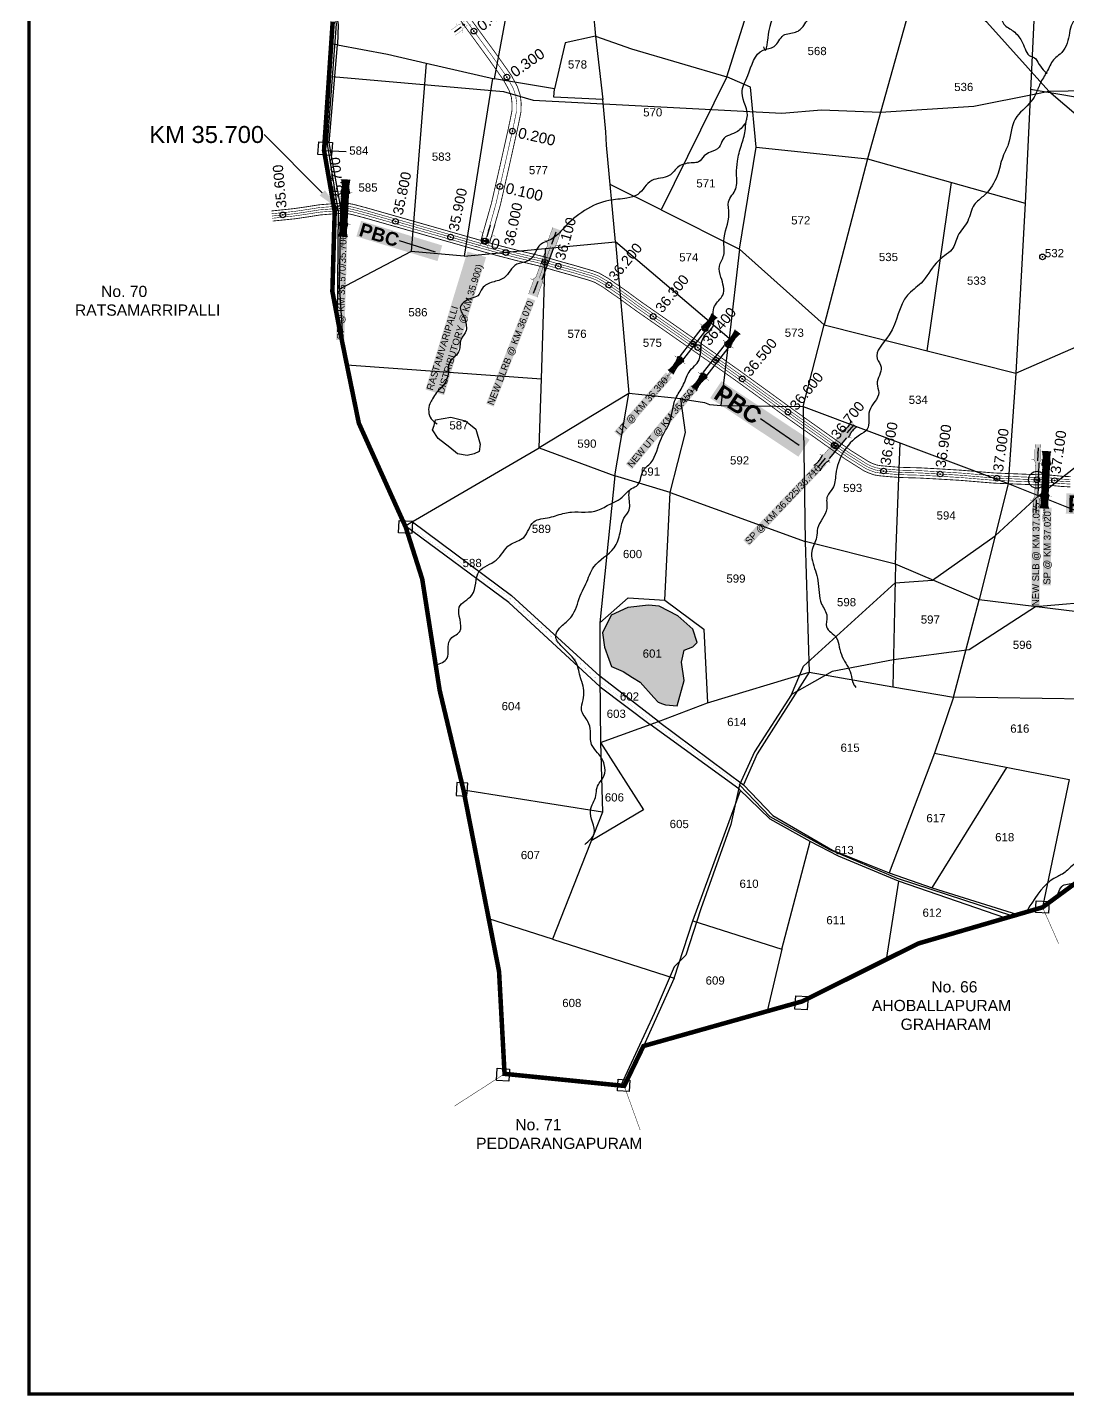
# Model space of a CAD drawing. Header units: millimetres. Extents: x 201998 to 206429, y 1598826 to 1606077.
# Drawn here: x 201998 to 203835, y 1598827 to 1601243 of the extents above; entities that cross this region are included whole.
import ezdxf
from ezdxf import colors
from ezdxf.entities.mleader import LeaderData, LeaderLine
from ezdxf.enums import TextEntityAlignment as Align
from ezdxf.math import Vec2, Vec3

# ---------------------------------------------------------------- set-up
doc = ezdxf.new("R2010")
doc.units = ezdxf.units.MM
doc.header["$PDMODE"] = 32
doc.header["$PDSIZE"] = 10
doc.linetypes.add('ACAD_ISO02W100', pattern=[15, 12, -3])
doc.linetypes.add('HIDDEN2', pattern=[0.1875, 0.125, -0.0625])
for name, color, linetype in [('CANAL1', 7, 'Continuous'), ('CSMark', 72, 'Continuous'), ('PAPER SIZE', 5, 'Continuous'), ('PLOTS', 7, 'Continuous'), ('PLOTS NO', 7, 'Continuous'), ('ROADS', 1, 'Continuous'), ('STREAMS', 4, 'Continuous'), ('STRUCTURE', 5, 'Continuous'), ('TANKS', 4, 'Continuous'), ('TEXT', 1, 'Continuous'), ('text2', 7, 'Continuous'), ('VILLAGE BOUNDARY STONES', 1, 'Continuous'), ('VILLAGE BOUNDRY', 5, 'Continuous'), ('VILLAGE STONES', 240, 'Continuous')]:
    doc.layers.add(name, color=color, linetype=linetype)
doc.styles.get("Standard").update_dxf_attribs({"font": 'arial.ttf'})
doc.dimstyles.get("Standard").update_dxf_attribs({"dimtxt": 0.18, "dimasz": 0.18, "dimexe": 0.18, "dimexo": 0.0625, "dimgap": 0.09, "dimtad": 0, "dimtih": 1, "dimtoh": 1, "dimdec": 4, "dimzin": 0, "dimdsep": 46, "dimtxsty": 'Standard', "dimcen": 0.09, "dimadec": 0, "dimazin": 0, "dimtfac": 1, "dimtdec": 4, "dimtofl": 0, "dimtmove": 0, "dimatfit": 3, "dimfxl": 1, "dimtolj": 1, "dimtzin": 0, "dimarcsym": 0})

# ---------------------------------------------------------------- blocks, each defined once
blk = doc.blocks.new('SP')
at = {"layer": 'STRUCTURE'}
h = blk.add_hatch(dxfattribs=at)
h.set_pattern_fill('DASH', color=256, scale=8, style=0)
h.set_pattern_definition([(0, (0, 0), (1, 1), [1, -1])])
edge = h.paths.add_edge_path()
edge.add_spline(control_points=[(769825.7, 1706742.1), (769825.3, 1706741.8), (769823.8, 1706740.8), (769820.9, 1706740.3), (769817, 1706739.7), (769811.4, 1706738.9), (769804, 1706739.7), (769798.4, 1706741), (769795.6, 1706741.6)], knot_values=[0, 0, 0, 0, 1.613557, 5.24513, 8.624976, 13.470124, 22.190216, 30.746377, 30.746377, 30.746377, 30.746377], degree=3, periodic=0)
edge.add_line((769795.6, 1706741.6), (769792.6, 1706739.6))
edge.add_line((769792.6, 1706739.6), (769732.6, 1706739.6))
edge.add_line((769732.6, 1706739.6), (769729.6, 1706741.6))
edge.add_spline(control_points=[(769729.6, 1706741.6), (769726.9, 1706740.9), (769721.3, 1706739.5), (769713.9, 1706738.5), (769708.3, 1706739.1), (769704.4, 1706739.6), (769701.5, 1706740), (769700, 1706741), (769699.5, 1706741.3)], knot_values=[0, 0, 0, 0, 8.556161, 17.276253, 22.121402, 25.501247, 29.13282, 30.746377, 30.746377, 30.746377, 30.746377], degree=3, periodic=0)
edge.add_line((769699.5, 1706741.3), (769699.5, 1706722.1))
edge.add_spline(control_points=[(769699.5, 1706722.1), (769700, 1706722.4), (769701.4, 1706723.4), (769704.3, 1706724), (769708.2, 1706724.5), (769713.8, 1706725.3), (769721.2, 1706724.5), (769726.8, 1706723.3), (769729.6, 1706722.6)], knot_values=[0, 0, 0, 0, 1.613557, 5.24513, 8.624976, 13.470124, 22.190216, 30.746377, 30.746377, 30.746377, 30.746377], degree=3, periodic=0)
edge.add_line((769729.6, 1706722.6), (769732.6, 1706724.6))
edge.add_line((769732.6, 1706724.6), (769792.6, 1706724.6))
edge.add_line((769792.6, 1706724.6), (769795.6, 1706722.6))
edge.add_spline(control_points=[(769795.6, 1706722.6), (769798.4, 1706723.3), (769803.9, 1706724.8), (769811.3, 1706725.8), (769817, 1706725.1), (769820.9, 1706724.7), (769823.8, 1706724.2), (769825.2, 1706723.3), (769825.7, 1706723)], knot_values=[0, 0, 0, 0, 8.556161, 17.276253, 22.121402, 25.501247, 29.13282, 30.746377, 30.746377, 30.746377, 30.746377], degree=3, periodic=0)
edge.add_line((769825.7, 1706723), (769825.7, 1706742.1))
h.paths.add_polyline_path([(769764.2, 1706732.1, -1), (769761.1, 1706732.1, -1)], flags=0)
h.paths.add_polyline_path([(769761.1, 1706732.1, 1), (769764.2, 1706732.1, 1)], flags=16)
at = {"layer": 'STRUCTURE', "const_width": 0.628}
for points in [[(769726.6, 1706747.6), (769726.6, 1706743.6), (769732.6, 1706739.6), (769792.6, 1706739.6), (769798.6, 1706743.6), (769798.6, 1706747.6)], [(769726.6, 1706716.6), (769726.6, 1706720.6), (769732.6, 1706724.6), (769792.6, 1706724.6), (769798.6, 1706720.6), (769798.6, 1706716.6)]]:
    blk.add_lwpolyline(points, dxfattribs=at)
at = {"layer": 'STRUCTURE', "color": 3}
blk.add_lwpolyline([(769732.6, 1706724.6), (769792.6, 1706724.6)], dxfattribs=at)
blk.add_lwpolyline([(769732.6, 1706724.6), (769792.6, 1706724.6)], dxfattribs=at)
at = {"layer": 'STRUCTURE', "color": 0}
blk.add_circle((769762.6, 1706732.1), 1.55, dxfattribs=at)
at = {"layer": 'STRUCTURE'}
for points in [[(769699.5, 1706741.3), (769700.9, 1706740.5), (769704.4, 1706739.6), (769707.8, 1706739.2), (769712.6, 1706738.8), (769721.3, 1706739.7), (769729.6, 1706741.6)], [(769825.7, 1706742.1), (769824.3, 1706741.3), (769820.8, 1706740.3), (769817.5, 1706739.8), (769812.7, 1706739.2), (769804, 1706739.9), (769795.6, 1706741.6)], [(769699.5, 1706722.1), (769700.9, 1706723), (769704.4, 1706724), (769707.7, 1706724.5), (769712.5, 1706725), (769721.2, 1706724.4), (769729.6, 1706722.6)], [(769825.7, 1706723), (769824.3, 1706723.8), (769820.8, 1706724.7), (769817.4, 1706725.1), (769812.6, 1706725.5), (769803.9, 1706724.6), (769795.6, 1706722.6)]]:
    blk.add_spline(points, degree=3, dxfattribs=at)
at = {"layer": 'STRUCTURE', "color": 0}
blk.add_text('STREAM', height=5, dxfattribs=at).set_placement((769684.3, 1706732.1), align=Align.MIDDLE_CENTER)
for points in [[(769727.4, 1706732.1), (769700.8, 1706732.1)], [(769824.4, 1706732.1), (769800.5, 1706732.1)]]:
    blk.add_leader(points, dimstyle='Standard', override={"dimasz": 10, "dimgap": 0.09, "dimtad": 0}, dxfattribs=at)
blk = doc.blocks.new('UT')
at = {"layer": 'STRUCTURE'}
h = blk.add_hatch(dxfattribs=at)
h.set_pattern_fill('DASH', color=150, scale=8, angle=-39.6278, style=0)
h.set_pattern_definition([(320.372247933, (-4370.464, -6260.8811), (1.40800153113, 0.132407282), [1, -1])])
h.paths.add_polyline_path([(765163, 1700681.9), (765165.6, 1700680.6), (765167.2, 1700680.3), (765169.1, 1700680), (765172.4, 1700679.6), (765176.4, 1700679.3), (765179.5, 1700679.5), (765183.1, 1700679.9), (765187.7, 1700680.9), (765188.9, 1700681.2), (765193.1, 1700682.2), (765196.1, 1700680.2), (765196.1, 1700672.2), (765193.1, 1700670.2), (765190.5, 1700670.8), (765188.1, 1700671.3), (765185.5, 1700671.8), (765183.6, 1700672.1), (765181, 1700672.5), (765180.3, 1700672.5), (765178.5, 1700672.6), (765176.7, 1700672.6), (765174.6, 1700672.5), (765172.5, 1700672.3), (765170.4, 1700672), (765168.5, 1700671.7), (765166.1, 1700671.2), (765165, 1700670.8), (765163, 1700669.7)])
h.paths.add_polyline_path([(765259.1, 1700682.2), (765256.1, 1700680.2), (765256.1, 1700672.2), (765259.1, 1700670.2), (765261.9, 1700671), (765264.4, 1700671.6), (765266.4, 1700672), (765269.1, 1700672.5), (765272.7, 1700673), (765276.1, 1700673.1), (765278.6, 1700672.9), (765281.2, 1700672.7), (765283.9, 1700672.3), (765286.4, 1700671.9), (765288, 1700671.3), (765289.2, 1700670.6), (765289.1, 1700682.7), (765287.6, 1700681.8), (765285.7, 1700681.2), (765283, 1700680.7), (765281.2, 1700680.4), (765276.7, 1700679.9), (765272.7, 1700679.9), (765268.7, 1700680.3), (765264.8, 1700681), (765261.2, 1700681.7)])
at = {"layer": 'STRUCTURE', "color": 150, "const_width": 0.628}
for points in [[(765190.1, 1700688.2), (765190.1, 1700684.2), (765196.1, 1700680.2), (765256.1, 1700680.2), (765262.1, 1700684.2), (765262.1, 1700688.2)], [(765190.1, 1700664.2), (765190.1, 1700668.2), (765196.1, 1700672.2), (765256.1, 1700672.2), (765262.1, 1700668.2), (765262.1, 1700664.2)]]:
    blk.add_lwpolyline(points, dxfattribs=at)
at = {"layer": 'STRUCTURE', "color": 150}
for points in [[(765196.1, 1700680.2), (765256.1, 1700680.2)], [(765196.1, 1700672.2), (765256.1, 1700672.2)], [(765196.1, 1700672.2), (765256.1, 1700672.2)]]:
    blk.add_lwpolyline(points, dxfattribs=at)
at = {"layer": 'STRUCTURE', "color": 0}
blk.add_circle((765226.1, 1700676.2), 1.89, dxfattribs=at)
at = {"layer": 'STRUCTURE', "color": 150}
for points in [[(765163, 1700681.9), (765164.4, 1700681.1), (765167.9, 1700680.2), (765171.2, 1700679.8), (765176.1, 1700679.4), (765184.7, 1700680.3), (765193.1, 1700682.2)], [(765289.1, 1700682.7), (765287.8, 1700681.9), (765284.3, 1700680.9), (765280.9, 1700680.4), (765276.1, 1700679.8), (765267.4, 1700680.5), (765259.1, 1700682.2)], [(765163, 1700669.7), (765164.3, 1700670.6), (765167.8, 1700671.6), (765171.2, 1700672.1), (765176, 1700672.6), (765184.7, 1700672), (765193.1, 1700670.2)], [(765289.2, 1700670.6), (765287.8, 1700671.4), (765284.2, 1700672.3), (765280.9, 1700672.7), (765276.1, 1700673.1), (765267.4, 1700672.2), (765259.1, 1700670.2)]]:
    blk.add_spline(points, degree=3, dxfattribs=at)
at = {"layer": 'STRUCTURE', "color": 0}
blk.add_text('STREAM', height=5, dxfattribs=at).set_placement((765148.2, 1700675.8), align=Align.MIDDLE_CENTER)
for points in [[(765190.9, 1700676), (765164.2, 1700675.8)], [(765289.3, 1700676.7), (765265.4, 1700676.4)]]:
    blk.add_leader(points, dimstyle='Standard', override={"dimasz": 10, "dimgap": 0.09, "dimtad": 0}, dxfattribs=at)
blk = doc.blocks.new('SLB')
at = {"layer": 'STRUCTURE'}
h = blk.add_hatch(dxfattribs=at)
h.set_pattern_fill('DOTS', color=6, scale=20, angle=320.3722, style=0)
h.set_pattern_definition([(320.372247934, (-159.4327, -72.9564), (1.2786241598, 0.5641323054), [0, -1.25])])
h.paths.add_polyline_path([(769699.5, 1706871.1), (769699.5, 1706861.1), (769729.1, 1706861.1), (769732.1, 1706863.1), (769792.1, 1706863.1), (769795.1, 1706861.1), (769824.7, 1706861.1), (769824.7, 1706871.1), (769795.1, 1706871.1), (769792.1, 1706869.1), (769732.1, 1706869.1), (769729.1, 1706871.1)])
at = {"layer": 'STRUCTURE', "color": 6, "linetype": 'ACAD_ISO02W100', "ltscale": 0.5, "const_width": 0.5}
for points in [[(769699.5, 1706871.1), (769729.1, 1706871.1)], [(769795.1, 1706871.1), (769824.7, 1706871.1)], [(769699.5, 1706861.1), (769729.1, 1706861.1)], [(769795.1, 1706861.1), (769824.7, 1706861.1)]]:
    blk.add_lwpolyline(points, dxfattribs=at)
at = {"layer": 'STRUCTURE', "color": 6, "const_width": 0.628}
for points in [[(769726.1, 1706877.1), (769726.1, 1706873.1), (769732.1, 1706869.1), (769792.1, 1706869.1), (769798.1, 1706873.1), (769798.1, 1706877.1)], [(769726.1, 1706855.1), (769726.1, 1706859.1), (769732.1, 1706863.1), (769792.1, 1706863.1), (769798.1, 1706859.1), (769798.1, 1706855.1)]]:
    blk.add_lwpolyline(points, dxfattribs=at)
at = {"layer": 'STRUCTURE', "color": 6}
blk.add_lwpolyline([(769732.1, 1706863.1), (769792.1, 1706863.1)], dxfattribs=at)
blk.add_lwpolyline([(769732.1, 1706863.1), (769792.1, 1706863.1)], dxfattribs=at)
at = {"layer": 'STRUCTURE', "color": 0}
blk.add_circle((769762.1, 1706866.1), 1.24, dxfattribs=at)
for points in [[(769703.8, 1706866), (769726.7, 1706866)], [(769818.6, 1706865.8), (769795.7, 1706865.8)]]:
    blk.add_leader(points, dimstyle='Standard', override={"dimasz": 10, "dimgap": 0.09, "dimtad": 0}, dxfattribs=at)
blk = doc.blocks.new('DLB')
at = {"layer": 'STRUCTURE'}
h = blk.add_hatch(dxfattribs=at)
h.set_pattern_fill('DOTS', color=6, scale=20, angle=320.3722, style=0)
h.set_pattern_definition([(320.372247934, (0, 0), (1.2786241598, 0.5641323054), [0, -1.25])])
h.paths.add_polyline_path([(769699.5, 1706950), (769699.5, 1706934), (769729.1, 1706934), (769732.1, 1706936), (769792.1, 1706936), (769795.1, 1706934), (769824.7, 1706934), (769824.7, 1706950), (769795.1, 1706950), (769792.1, 1706948), (769732.1, 1706948), (769729.1, 1706950)])
at = {"layer": 'STRUCTURE', "color": 6, "linetype": 'ACAD_ISO02W100', "ltscale": 0.5, "const_width": 0.5}
for points in [[(769699.5, 1706950), (769729.1, 1706950)], [(769795.1, 1706950), (769824.7, 1706950)], [(769699.5, 1706934), (769729.1, 1706934)], [(769795.1, 1706934), (769824.7, 1706934)]]:
    blk.add_lwpolyline(points, dxfattribs=at)
at = {"layer": 'STRUCTURE', "color": 6, "const_width": 0.628}
for points in [[(769726.1, 1706956), (769726.1, 1706952), (769732.1, 1706948), (769792.1, 1706948), (769798.1, 1706952), (769798.1, 1706956)], [(769726.1, 1706928), (769726.1, 1706932), (769732.1, 1706936), (769792.1, 1706936), (769798.1, 1706932), (769798.1, 1706928)], [(769732.1, 1706942), (769792.1, 1706942)]]:
    blk.add_lwpolyline(points, dxfattribs=at)
at = {"layer": 'STRUCTURE', "color": 6}
blk.add_lwpolyline([(769732.1, 1706936), (769792.1, 1706936)], dxfattribs=at)
blk.add_lwpolyline([(769732.1, 1706936), (769792.1, 1706936)], dxfattribs=at)
at = {"layer": 'STRUCTURE', "color": 0}
blk.add_circle((769762.1, 1706942), 1.8, dxfattribs=at)
for points in [[(769703.8, 1706942), (769726.7, 1706942)], [(769818.6, 1706942), (769795.7, 1706942)]]:
    blk.add_leader(points, dimstyle='Standard', override={"dimasz": 10, "dimgap": 0.09, "dimtad": 0}, dxfattribs=at)
blk = doc.blocks.new('OT')
at = {"layer": 'STRUCTURE', "color": 190}
for points, const_width in [([(769775.2, 1706601.8), (769775.2, 1706597.8), (769769.2, 1706593.8), (769761.8, 1706593.8), (769754.4, 1706593.8), (769748.4, 1706597.8), (769748.4, 1706601.8)], 0.5), ([(769751.4, 1706595.8), (769729.4, 1706595.8)], 0.5), ([(769751.4, 1706579), (769729.4, 1706579)], 0.5), ([(769748.4, 1706573), (769748.4, 1706577), (769754.4, 1706581), (769761.8, 1706581), (769761.8, 1706581), (769761.8, 1706581), (769769.2, 1706581), (769775.2, 1706577), (769775.2, 1706573)], 0.5), ([(769761.8, 1706593.8), (769761.8, 1706581)], 2.5)]:
    blk.add_lwpolyline(points, dxfattribs=dict(at, const_width=const_width))
at = {"layer": 'STRUCTURE', "color": 0}
blk.add_circle((769761.8, 1706587.4), 1.87, dxfattribs=at)
blk.add_leader([(769732.6, 1706587.4), (769753.8, 1706587.4)], dimstyle='Standard', override={"dimasz": 10, "dimgap": 0.09, "dimtad": 0}, dxfattribs=at)
blk = doc.blocks.new('PBC')
at = {"layer": 'STRUCTURE', "color": 5, "insert": (13.6, 8.7), "char_height": 30, "width": 181.057, "attachment_point": 1, "rotation": 325.6347, "bg_fill": 1, "box_fill_scale": 1.1, "bg_fill_color": 7, "bg_fill_true_color": 16777215, "bg_fill_transparency": 0}
blk.add_mtext('{\\fArial|b1|i0|c0|p34;\\C256;PBC}', dxfattribs=at)
at = {"layer": 'PAPER SIZE'}
blk.add_leader([(148.6, -102.5), (80.6, -54.7)], dimstyle='Standard', override={"dimasz": 40, "dimgap": 0.09, "dimtad": 0, "dimtfill": 2, "dimtfillclr": 5}, dxfattribs=at)

msp = doc.modelspace()

# ---------------------------------------------------------------- hatches: boundary and pattern name
at = {"layer": 'TANKS'}
h = msp.add_hatch(dxfattribs=at)
h.set_pattern_fill('DASH', color=256, scale=1.9816, angle=-3.6104)
h.set_pattern_definition([(356.38964, (193844.571, 1595630.348), (6.67528, 5.8829062), [6.2915795, -6.2915795])])
h.paths.add_polyline_path([(203145.9, 1600044.9), (203158.2, 1600089.9), (203153.6, 1600122.3), (203158.3, 1600143.1), (203173.5, 1600149.1), (203181, 1600156.9), (203173.6, 1600180.6), (203146.9, 1600203.7), (203114, 1600220.8), (203095.4, 1600222.8), (203058.9, 1600218.6), (203029.4, 1600204.9), (203013.9, 1600173.8), (203017.7, 1600148.8), (203025.3, 1600127.6), (203029.9, 1600114.8), (203050.2, 1600105.5), (203067.1, 1600095.2), (203080.3, 1600087.1), (203104.5, 1600060), (203112, 1600051.6), (203119.9, 1600048.8), (203125.2, 1600046.7)])
h.paths.add_polyline_path([(203999.5, 1600204.3), (204018.2, 1600197.3), (204032.1, 1600195.4), (204039.2, 1600196.8), (204061.2, 1600203.1), (204066, 1600224.7), (204062.2, 1600234.9), (204046.2, 1600248.3), (204009.5, 1600255.9), (203992, 1600254.4), (203972.2, 1600236.9), (203970.5, 1600226.2), (203979.5, 1600214.4)])

# ---------------------------------------------------------------- linework, layer by layer
at = {"color": 5, "const_width": 5.6}
msp.add_lwpolyline([(202000.9, 1605698.7), (206425.5, 1605698.7), (206425.5, 1598829.6), (202000.9, 1598829.6)], close=True, dxfattribs=at)
at = {"color": 3}
for p in [(202558, 1600924, 33), (202807.1, 1600865.8), (202843.3, 1600845.6), (202912.1, 1600828.4), (203791, 1600838, 23), (203173.1, 1600684.2), (203213.9, 1600655.4, 28), (203260.7, 1600622.4), (203425.6, 1600503.9), (203710.4, 1600447.1), (203781.3, 1600444.2), (203796.3, 1600444.2)]:
    msp.add_point(p, dxfattribs=at)
at = {"layer": 'CANAL1', "color": 200, "const_width": 1.5}
for points in [[(202799.4, 1600868), (202817.8, 1600932.9), (202834.1, 1601004.3), (202848.2, 1601067.4), (202853.9, 1601095.4), (202854.1, 1601109.2), (202852.9, 1601120.2), (202848.7, 1601132.6), (202838.9, 1601150.4), (202811.3, 1601189.5), (202752.3, 1601270.3)], [(202814.8, 1600863.6), (202833.3, 1600928.9), (202849.7, 1601000.8), (202863.8, 1601064.1), (202869.8, 1601093.6), (202870.2, 1601109.9), (202868.6, 1601123.7), (202863.4, 1601139), (202852.5, 1601158.9), (202824.3, 1601198.8), (202765.4, 1601279.5)], [(202429, 1600919), (202458.7, 1600922.1), (202469, 1600923.2), (202491.8, 1600926.5), (202513.2, 1600929.9), (202540.9, 1600932.1), (202561.1, 1600933.1), (202574.4, 1600930.6), (202599.2, 1600924), (202810, 1600863.9), (202834.2, 1600857.2), (202845.6, 1600854.3), (202865.6, 1600849.1), (202908.5, 1600838.8), (202939.6, 1600829.7), (202963.6, 1600823.1), (202997, 1600813.3), (203008.3, 1600809.1), (203023.9, 1600800.1), (203037.4, 1600790.6), (203053.8, 1600779.3), (203082.9, 1600758), (203128.7, 1600726.2), (203218.3, 1600663.6), (203257.5, 1600635.9), (203266, 1600629.7), (203315.6, 1600593.8), (203355.7, 1600564.6), (203434.3, 1600508.7), (203453.2, 1600495.5), (203484.7, 1600475.8), (203490.7, 1600473.1), (203498.2, 1600470.3), (203505.5, 1600469.1), (203510.5, 1600468.7), (203527.3, 1600467.2), (203539.8, 1600466.3), (203549.4, 1600466), (203574.2, 1600465.4), (203605.3, 1600463.7), (203646.9, 1600461.2), (203706.9, 1600456.2), (203710.8, 1600456.1), (203780.4, 1600453.3), (203796, 1600453.4), (203825.8, 1600450.5), (203840.9, 1600449.7)], [(202431.3, 1600901.2), (202460.6, 1600904.2), (202471.3, 1600905.3), (202494.5, 1600908.7), (202515.3, 1600912), (202542.1, 1600914.2), (202559.8, 1600915), (202570.5, 1600913), (202594.4, 1600906.7), (202805.1, 1600846.6), (202829.6, 1600839.8), (202841, 1600836.9), (202861.2, 1600831.6), (202903.9, 1600821.4), (202934.7, 1600812.4), (202958.7, 1600805.8), (202991.3, 1600796.3), (203000.5, 1600792.8), (203014.2, 1600784.9), (203027.1, 1600775.8), (203043.4, 1600764.6), (203072.4, 1600743.4), (203118.4, 1600711.4), (203208, 1600648.8), (203247, 1600621.2), (203255.4, 1600615.2), (203305, 1600579.3), (203345.2, 1600549.9), (203423.9, 1600494), (203443.3, 1600480.5), (203476.2, 1600459.8), (203483.9, 1600456.4), (203493.6, 1600452.9), (203503.3, 1600451.3), (203508.9, 1600450.8), (203525.8, 1600449.3), (203538.9, 1600448.4), (203548.9, 1600448), (203573.4, 1600447.4), (203604.3, 1600445.7), (203645.6, 1600443.3), (203705.8, 1600438.3), (203710, 1600438.1), (203780.2, 1600435.3), (203795.2, 1600435.4), (203824.5, 1600432.5), (203839.9, 1600431.7)]]:
    msp.add_lwpolyline(points, dxfattribs=at)
at = {"layer": 'CANAL1', "color": 1, "linetype": 'HIDDEN2', "ltscale": 4, "const_width": 1}
for points in [[(202807.1, 1600865.8), (202825.5, 1600930.9), (202841.9, 1601002.6), (202856, 1601065.8), (202861.9, 1601094.5), (202862.1, 1601109.5), (202860.8, 1601121.9), (202856.1, 1601135.8), (202845.7, 1601154.7), (202817.8, 1601194.2), (202758.9, 1601274.9)], [(202430.2, 1600910.1), (202459.6, 1600913.1), (202470.1, 1600914.2), (202493.1, 1600917.6), (202514.3, 1600921), (202541.5, 1600923.1), (202560.4, 1600924.1), (202572.5, 1600921.8), (202596.8, 1600915.4), (202807.5, 1600855.3), (202831.9, 1600848.5), (202843.3, 1600845.6), (202863.4, 1600840.4), (202906.2, 1600830.1), (202937.1, 1600821.1), (202961.2, 1600814.5), (202994.1, 1600804.8), (203004.4, 1600800.9), (203019, 1600792.5), (203032.2, 1600783.2), (203048.6, 1600772), (203077.7, 1600750.7), (203123.5, 1600718.8), (203213.2, 1600656.2), (203252.3, 1600628.6), (203260.7, 1600622.4), (203310.3, 1600586.5), (203350.5, 1600557.3), (203429.1, 1600501.4), (203448.3, 1600488), (203480.4, 1600467.8), (203487.3, 1600464.7), (203495.9, 1600461.6), (203504.4, 1600460.2), (203509.7, 1600459.8), (203526.5, 1600458.2), (203539.3, 1600457.4), (203549.2, 1600457), (203573.8, 1600456.4), (203604.8, 1600454.7), (203646.2, 1600452.3), (203706.3, 1600447.3), (203710.4, 1600447.1), (203780.3, 1600444.3), (203795.6, 1600444.4), (203825.1, 1600441.5), (203840.4, 1600440.7)]]:
    msp.add_lwpolyline(points, dxfattribs=at)
at = {"layer": 'CANAL1', "color": 5, "const_width": 1}
for points in [[(202429.7, 1600914.1), (202459.2, 1600917.1), (202469.6, 1600918.2), (202492.5, 1600921.6), (202513.8, 1600925), (202541.3, 1600927.1), (202560.7, 1600928.1), (202573.3, 1600925.7), (202597.9, 1600919.2), (202808.6, 1600859.1), (202832.9, 1600852.4), (202844.3, 1600849.4), (202864.4, 1600844.2), (202907.2, 1600834), (202938.2, 1600824.9), (202962.3, 1600818.3), (202995.4, 1600808.6), (203006.1, 1600804.6), (203021.2, 1600795.9), (203034.5, 1600786.5), (203050.9, 1600775.3), (203080, 1600754), (203125.8, 1600722.1), (203215.5, 1600659.5), (203254.6, 1600631.8), (203263, 1600625.7), (203312.6, 1600589.8), (203352.8, 1600560.5), (203431.4, 1600504.6), (203450.5, 1600491.3), (203482.3, 1600471.3), (203488.8, 1600468.4), (203496.9, 1600465.5), (203504.9, 1600464.2), (203510.1, 1600463.7), (203526.9, 1600462.2), (203539.5, 1600461.3), (203549.3, 1600461), (203574, 1600460.4), (203605.1, 1600458.7), (203646.5, 1600456.2), (203706.6, 1600451.2), (203710.6, 1600451.1), (203780.4, 1600448.3), (203795.8, 1600448.4), (203825.4, 1600445.5), (203840.6, 1600444.7)], [(202430.7, 1600906.1), (202460.1, 1600909.2), (202470.6, 1600910.3), (202493.7, 1600913.7), (202514.7, 1600917), (202541.8, 1600919.1), (202560.2, 1600920.1), (202571.6, 1600917.9), (202595.7, 1600911.5), (202806.5, 1600851.4), (202830.9, 1600844.7), (202842.3, 1600841.7), (202862.4, 1600836.5), (202905.2, 1600826.3), (202936, 1600817.2), (202960.1, 1600810.6), (202992.9, 1600801), (203002.7, 1600797.3), (203016.9, 1600789.1), (203030, 1600779.9), (203046.3, 1600768.7), (203075.3, 1600747.4), (203121.2, 1600715.5), (203210.9, 1600652.9), (203249.9, 1600625.3), (203258.4, 1600619.2), (203307.9, 1600583.3), (203348.1, 1600554), (203426.8, 1600498.1), (203446.1, 1600484.6), (203478.5, 1600464.2), (203485.8, 1600461), (203494.9, 1600457.7), (203503.9, 1600456.2), (203509.4, 1600455.8), (203526.2, 1600454.3), (203539.1, 1600453.4), (203549, 1600453), (203573.6, 1600452.4), (203604.6, 1600450.7), (203646, 1600448.3), (203706.1, 1600443.3), (203710.2, 1600443.1), (203780.2, 1600440.3), (203795.4, 1600440.4), (203824.8, 1600437.5), (203840.1, 1600436.7)]]:
    msp.add_lwpolyline(points, dxfattribs=at)
at = {"layer": 'PLOTS'}
for points in [[(202550.2, 1601570.6), (202535.1, 1601435.4), (202528.3, 1601355.6), (202547, 1601248.4), (202545.7, 1601212.2), (202534.7, 1601213.5)], [(202545.7, 1601212.2), (202633.9, 1601195.9), (202702.2, 1601180.3), (202823.1, 1601152.2), (202850.2, 1601298.2), (202665.4, 1601339.1), (202716.3, 1601533.8)], [(202972.7, 1601531.7), (202988.9, 1601362.6), (203001.6, 1601227.5), (202948, 1601216.1), (202928.9, 1601134.5), (202823.1, 1601152.2)], [(203233.4, 1601156.1), (203274.6, 1601286.4), (202988.9, 1601362.6)], [(203778.9, 1601318.3), (203760.1, 1600932.8)], [(203562.1, 1601298.1), (203482.1, 1601011.1)], [(203001.6, 1601227.5), (203014.4, 1601115.8)], [(203001.6, 1601227.5), (203065, 1601205.4), (203233.4, 1601156.1), (203117.2, 1600921.1), (203027.4, 1600965.5)], [(202549.5, 1600780.8), (202551.9, 1600924.6), (202531.4, 1601039.3), (202533, 1601060), (202545.7, 1601212.2)], [(202702.2, 1601180.3), (202675.7, 1600847.4)], [(202819.8, 1601153), (202769.3, 1600839.3), (202675.7, 1600847.4), (202549.5, 1600780.8), (202556, 1600678.5)], [(203117.2, 1600921.1), (203256.1, 1600851.8), (203285.5, 1601031.7), (203275, 1601137.4), (203233.4, 1601156.1)], [(202769.3, 1600839.3), (203036.7, 1600864.3), (203021.1, 1601035.1), (203020, 1601058.9), (203014.4, 1601115.8), (202927.9, 1601119.9), (202928.9, 1601134.5)], [(203769.9, 1601134), (204121.8, 1601074.1)], [(203285.5, 1601031.7), (203482.1, 1601011.1), (203405.5, 1600717.8), (203256.1, 1600851.8)], [(203482.1, 1601011.1), (203760.1, 1600932.8), (203744, 1600632.8)], [(203587.3, 1600672.2), (203630, 1600969.4)], [(203036.7, 1600864.3), (203060.2, 1600596.6), (202902.3, 1600500.9), (202906.1, 1600622.8), (202913.1, 1600852.7)], [(203256.1, 1600851.8), (203237.7, 1600693.6), (203036.7, 1600864.3)], [(203223.3, 1600575.5), (203368.3, 1600573.7), (203405.5, 1600717.8)], [(203405.5, 1600717.8), (203744, 1600632.8), (203730.1, 1600437.6)], [(203744, 1600632.8), (203883, 1600693.4), (204028.6, 1600713.6), (204346.3, 1600681.2), (204566.7, 1600659.7), (204299.9, 1600462.3), (204287.6, 1600409.3)], [(203152.4, 1600587.1), (203194.2, 1600580.5), (203202.8, 1600577), (203223.3, 1600575.5), (203237.7, 1600693.6)], [(202562.4, 1600647.1), (202906.1, 1600622.8)], [(202902.3, 1600500.9), (203035.9, 1600451.5), (203060.2, 1600596.6)], [(203133.2, 1600421.6), (203160.5, 1600527.9), (203152.4, 1600587.1), (203060.2, 1600596.6)], [(203368.3, 1600573.7), (203730.1, 1600437.6), (203679.4, 1600232.1)], [(203368.3, 1600573.7), (203371.6, 1600335.4)], [(202665.3, 1600362.7), (202902.3, 1600500.9)], [(203531.5, 1600295), (203539.8, 1600509.2)], [(203035.9, 1600451.5), (203009.1, 1600191.5), (203009.3, 1600097.2), (203010.6, 1599980.2), (203112.9, 1600017.5), (203009.3, 1600097.2)], [(203123.9, 1600231.7), (203133.2, 1600421.6), (203035.9, 1600451.5)], [(203133.2, 1600421.6), (203371.6, 1600335.4), (203378.8, 1600104.4)], [(203730.1, 1600437.6), (203930.8, 1600357.5), (203901, 1600205.2), (203679.4, 1600232.1)], [(202678.1, 1600370.2), (202853.4, 1600240.1), (203009.3, 1600097.2)], [(203009.5, 1600078.6), (202848.7, 1600227.8), (202665.3, 1600362.7)], [(203378.8, 1600104.4), (203526.8, 1600078.8), (203633.6, 1600060.4), (203679.4, 1600232.1), (203531.5, 1600295), (203371.6, 1600335.4)], [(203531.5, 1600295), (203526.8, 1600078.8)], [(203009.1, 1600191.5), (203059.1, 1600235.8), (203123.9, 1600231.7), (203192.7, 1600180.4), (203199.2, 1600050.3)], [(203901, 1600205.2), (203868.5, 1600056.7), (203633.6, 1600060.4)], [(203112.9, 1600017.5), (203199.2, 1600050.3), (203378.8, 1600104.4), (203287, 1599960.3), (203262.7, 1599905.4)], [(203009.5, 1600078.6), (203098.2, 1600012.1)], [(203633.6, 1600060.4), (203600.5, 1599961.2), (203520, 1599749.9)], [(203536.4, 1599735.4), (203430.5, 1599779.5), (203380.5, 1599805.4), (203310.2, 1599845.1), (203254.9, 1599898.3), (203098.2, 1600012.1)], [(203112.9, 1600017.5), (203262.7, 1599905.4), (203314.8, 1599851.4), (203420.2, 1599789.9), (203520, 1599749.9), (203596.3, 1599723.9), (203746.9, 1599676.4)], [(203010.6, 1599980.2), (203013.8, 1599857.3), (202768.4, 1599896)], [(203010.6, 1599980.2), (203086.1, 1599861.1), (202994, 1599806.9)], [(203600.5, 1599961.2), (203837.8, 1599915.1), (203791.1, 1599689.2)], [(203596.3, 1599723.9), (203728, 1599936.4)], [(203140.6, 1599563.9), (203173.2, 1599665.4), (203257.7, 1599895.6)], [(203013.8, 1599857.3), (202925.8, 1599632.8), (202813, 1599668.7)], [(203173.2, 1599665.4), (203330.5, 1599615), (203380.5, 1599805.4)], [(203726.1, 1599670.3), (203536.4, 1599735.4), (203514.8, 1599596.9)], [(202925.8, 1599632.8), (203140.6, 1599563.9), (203086.2, 1599444.2)], [(203330.5, 1599615), (203304.5, 1599505.6)]]:
    msp.add_lwpolyline(points, dxfattribs=at)
at = {"layer": 'ROADS'}
for points in [[(202690.3, 1602352.8), (202631.4, 1602113.3), (202614.4, 1601857.8), (202569.6, 1601659.2), (202546.1, 1601571.1), (202524, 1601363), (202543.5, 1601249.3), (202527.5, 1601036.9), (202547.3, 1600917.7), (202545.2, 1600732.2)], [(203802.1, 1601130.7), (203692.5, 1601252.7), (203638.4, 1601295.5), (203571.8, 1601336), (203530.8, 1601363.5), (203504.3, 1601379.2), (203387.3, 1601483.8), (203327.7, 1601542.7), (203222.2, 1601665.7), (203076.3, 1601822.3), (203023.7, 1601889.3), (202977.2, 1601920), (202908.7, 1601958), (202879.7, 1601987.6), (202853.6, 1602017.8), (202797.2, 1602071.7), (202756.8, 1602098.6), (202748.8, 1602111.2), (202685.3, 1602332.5)], [(202536.5, 1601156.6), (202838.9, 1601129.9), (202891.2, 1601115), (203330.5, 1601091.6), (203400.5, 1601097.6), (203505, 1601093.4), (203669.9, 1601104.2), (203779.4, 1601126.1), (203802.1, 1601130.7), (203904.9, 1601132.5), (204132.2, 1601122.4), (204453.1, 1601113), (204643.6, 1601146.1), (204788.1, 1601231.1), (205021.4, 1601322.3)], [(203802.1, 1601130.7), (203915.4, 1601033.8), (204007.1, 1600909.9), (204061.8, 1600852.7), (204091, 1600725.6), (204163.5, 1600300.4), (204212.6, 1600196.1), (204256.1, 1600089.4)], [(203347.9, 1600065.1), (203369.1, 1600115.2), (203530.8, 1600262.3), (203596.8, 1600267.2), (203707.3, 1600345.5), (203784.1, 1600416), (203851.1, 1600468.2)], [(204163.5, 1600300.4), (204099.2, 1600287.7), (203931, 1600233.9), (203901.4, 1600230.4), (203778.7, 1600220), (203661.4, 1600144.1), (203527.9, 1600126.1), (203419.4, 1600105.4), (203357.1, 1600070.3), (203347.9, 1600065.1), (203282.6, 1599963.6), (203255.7, 1599905.4), (203240.3, 1599835.6), (203187.7, 1599686.6), (203160.9, 1599604.6), (203140.6, 1599584.1), (203105.2, 1599501.7), (203046.4, 1599374.4)], [(203738.3, 1599673.8), (203534.6, 1599739.8), (203415.5, 1599790.6), (203309.9, 1599848.8), (203255.7, 1599905.4)]]:
    msp.add_lwpolyline(points, dxfattribs=at)
at = {"layer": 'ROADS', "const_width": 0.1}
msp.add_lwpolyline([(203255.7, 1599905.4), (203103.9, 1600015.7), (203009.5, 1600087.1), (202912.6, 1600177.4), (202845.6, 1600239.4), (202662, 1600370.1)], dxfattribs=at)
at = {"layer": 'STREAMS'}
for points in [[(204185.7, 1601780), (204197.4, 1601761.5), (204203.1, 1601740.3), (204222.6, 1601723.6), (204225.5, 1601700.9), (204211.3, 1601684), (204205.8, 1601665.9), (204193.2, 1601647.5), (204189.7, 1601628.7), (204172.7, 1601610.6), (204163.9, 1601594.7), (204157.8, 1601574.8), (204137.4, 1601546.6), (204125.5, 1601516.5), (204113.1, 1601501.8), (204112.3, 1601475.3), (204092.7, 1601439.8), (204081.5, 1601402.5), (204071.4, 1601377.6), (204067.2, 1601365.6), (204077.4, 1601333), (204078.4, 1601315.6), (204075.2, 1601269.7), (204067.4, 1601265.4), (204050.3, 1601270.2), (204027.7, 1601285.3), (204012.6, 1601299.2), (203993.4, 1601298), (203972.7, 1601299.3), (203942.8, 1601295.7), (203924.4, 1601296.2), (203904.6, 1601301.6), (203878.1, 1601285.5), (203853.8, 1601263.2), (203841.8, 1601245.9), (203838, 1601229.1), (203822, 1601195.9), (203812.1, 1601188), (203800.1, 1601167.4), (203788.1, 1601146.6), (203780, 1601127.4), (203771.2, 1601112.8), (203742.8, 1601081.3), (203730.4, 1601036.5), (203722.3, 1601018.1), (203712.4, 1600985.9), (203693.2, 1600951.6), (203678.4, 1600938.3), (203670.4, 1600930.1), (203659, 1600901.3), (203641.5, 1600874.9), (203631.1, 1600850.8), (203618, 1600840), (203603.1, 1600826.8), (203576.4, 1600791.8), (203552.6, 1600770.4), (203519.9, 1600700), (203499.2, 1600657.8), (203505.9, 1600643.2), (203498.8, 1600613.7), (203501.7, 1600598.2), (203485.4, 1600566.1), (203481.4, 1600533.6), (203467.6, 1600522.8), (203426, 1600454.1), (203420.2, 1600428.7), (203411, 1600415.4), (203409.9, 1600393.5), (203393.8, 1600358.4), (203391.8, 1600342.8), (203383.7, 1600318.3), (203389.8, 1600283.4), (203394.2, 1600266.5), (203400.9, 1600224.8), (203410.3, 1600202.9), (203409.6, 1600184.7), (203426.6, 1600165.5), (203432.1, 1600148.7), (203437.4, 1600131.5), (203452.6, 1600101.5), (203457.1, 1600084.1), (203461.3, 1600077.5)], [(203371.4, 1601383.9), (203355.4, 1601323.9), (203339.9, 1601295.3), (203326.4, 1601277.2), (203307.8, 1601237.5), (203300.3, 1601204.2), (203298.9, 1601209)], [(202982.4, 1599800.1), (202999, 1599819.6), (202992.5, 1599860.7), (203002.3, 1599886.7), (203004.2, 1599900.6), (203016.4, 1599920.9), (203017, 1599941.6), (203005.3, 1599962.3), (202994.7, 1599977), (202992.6, 1600000.4), (202988.1, 1600017.1), (202976.9, 1600037.8), (202979.8, 1600055.7), (202977.4, 1600087.8), (202975.2, 1600094.3), (202967.8, 1600120.2), (202942.5, 1600149.2), (202931.4, 1600168.6), (202937.7, 1600182), (202953.5, 1600196.3), (202961.4, 1600206.4), (202976.4, 1600243.7), (202984.6, 1600260.4), (202998.7, 1600290.6), (203034.4, 1600324.3), (203044.9, 1600350.3), (203051.8, 1600376.4), (203060.7, 1600391), (203060.6, 1600417.3), (203063, 1600426.9), (203073.8, 1600433.1), (203085.3, 1600459.4), (203099, 1600474.3), (203117.8, 1600517.8), (203132.3, 1600545.5), (203143.2, 1600588.1), (203155.7, 1600609.8), (203166.9, 1600634.6), (203184.4, 1600656.2), (203192.6, 1600696.8), (203209.9, 1600717.2), (203209.5, 1600737.6), (203211.7, 1600750.9), (203226.3, 1600770.4), (203223.1, 1600802), (203220.5, 1600821.7), (203228, 1600840.8), (203228.2, 1600865.7), (203237.1, 1600914), (203236.7, 1600935.3), (203249.1, 1600958.1), (203250.7, 1600984.4), (203252.2, 1601006.8), (203259.1, 1601035.1), (203265.9, 1601060.5), (203267.5, 1601077.1), (203269, 1601082.2), (203260.5, 1601127.7), (203270.3, 1601158), (203297.6, 1601203.3), (203317, 1601209.6), (203333.8, 1601229.3), (203354.9, 1601234.8), (203369.5, 1601246.6), (203377.1, 1601257.6), (203413.7, 1601280.1), (203420.9, 1601287.2), (203444.9, 1601295.7), (203459.9, 1601307.1), (203471.7, 1601322.4), (203489.5, 1601328.6), (203530.3, 1601376.7), (203540.3, 1601379.3), (203574.7, 1601379.6), (203615, 1601363.5), (203632.4, 1601334.6), (203662.3, 1601316.1), (203673.6, 1601305.2), (203688.4, 1601284.8), (203713.5, 1601268), (203722.7, 1601249.1), (203739.9, 1601236.4), (203753.8, 1601219.4), (203760.2, 1601205.3), (203767.5, 1601193.7), (203776.8, 1601189.7), (203784.9, 1601177.6), (203796.9, 1601161.6), (203795.9, 1601162.2)], [(203267.3, 1601076.1), (203252.1, 1601059.6), (203226.3, 1601044.7), (203220.1, 1601031.8), (203204.1, 1601022.8), (203193.7, 1601016.2), (203183.5, 1601005.7), (203173.8, 1601004.2), (203148.5, 1600997.4), (203131.6, 1600981.5), (203100.9, 1600972.8), (203076, 1600948.3), (203057.1, 1600941.6), (203025.3, 1600937.5), (202945.5, 1600888.9), (202923.8, 1600869.2), (202903.5, 1600859), (202891.9, 1600840), (202881, 1600830.1), (202862.3, 1600824.8), (202840.1, 1600801), (202819.7, 1600793.3), (202801.7, 1600782.4), (202793.8, 1600769.4), (202781.4, 1600764.5), (202762.7, 1600747.7), (202770.9, 1600728.7), (202772.9, 1600718.8), (202773.3, 1600707.9), (202764.1, 1600692.3), (202762.2, 1600680.1), (202759.7, 1600670.1), (202742.8, 1600649.3), (202741.7, 1600634.4), (202731.3, 1600609.6), (202720.9, 1600598.2), (202713.6, 1600587.3), (202708.8, 1600578.5), (202711.3, 1600551.9), (202721.6, 1600542.8)], [(202719.2, 1600117.2), (202739.4, 1600129), (202744.1, 1600161.3), (202761.7, 1600176.4), (202761, 1600219.2), (202783.1, 1600240.5), (202796.1, 1600282.6), (202826.3, 1600302.4), (202850.4, 1600329.6), (202874.7, 1600342.5), (202892.5, 1600369.9), (202920.2, 1600377.8), (202947.3, 1600385.6), (202959.1, 1600387.2), (203005.9, 1600390.5), (203027.3, 1600401.4), (203041.3, 1600408.2), (203055.3, 1600420.2), (203061.3, 1600426)], [(204545, 1600152.5), (204520.7, 1600160.7), (204495.1, 1600156.8), (204478.9, 1600158.4), (204457.7, 1600151.2), (204437.3, 1600148.6), (204424, 1600143.1), (204410.8, 1600136.6), (204388.4, 1600133.7), (204384.4, 1600134), (204359.4, 1600118.4), (204334.1, 1600114.6), (204318.8, 1600107), (204301.3, 1600102.5), (204271.1, 1600093.3), (204248.4, 1600088.6), (204240.8, 1600080.3), (204208.8, 1600067.8), (204195.8, 1600064.2), (204182.4, 1600051.8), (204160.7, 1600045), (204143.6, 1600035.4), (204128.1, 1600021.9), (204095.9, 1600005.6), (204058.6, 1599989.3), (204039.6, 1599979.9), (204008.5, 1599951.6), (203990.8, 1599931.9), (203975, 1599915.6), (203968.1, 1599902.6), (203968.1, 1599862.3), (203954.3, 1599846.9), (203936, 1599833.7), (203928.7, 1599828), (203921.7, 1599816.4), (203917.1, 1599810.1), (203892.4, 1599801.2), (203881.8, 1599792.9), (203866, 1599776.1), (203855.6, 1599770.2), (203843.4, 1599762.4), (203826.2, 1599748), (203817.8, 1599743.9), (203771.9, 1599696.7), (203763.6, 1599681.2), (203799.8, 1599695.6), (203815.4, 1599707), (203827, 1599727.7), (203849.1, 1599734.1), (203859.6, 1599753.6), (203868.1, 1599758.5), (203879.8, 1599762), (203903.2, 1599784.1), (203923.5, 1599792.5), (203947.9, 1599818.6), (203973.8, 1599832.3), (203986.9, 1599845.1), (204004.4, 1599853), (204016.8, 1599862.3), (204031.8, 1599882.1), (204048.4, 1599888.1), (204066.5, 1599893.1), (204079.3, 1599905.9), (204105.1, 1599916.4), (204119.3, 1599927.1), (204138.1, 1599932.7), (204168.4, 1599955.5), (204192.1, 1599965.4), (204218.9, 1599995.4), (204237.1, 1600004.3), (204256.3, 1600028.3), (204267.7, 1600058.7), (204308.3, 1600076.4), (204330, 1600086.2), (204343.4, 1600094.4), (204356.1, 1600094.6), (204372.6, 1600106.8), (204401.6, 1600109.1), (204430.9, 1600123.2), (204441.5, 1600123.9), (204463.1, 1600131.4), (204477.5, 1600136.9), (204497.8, 1600136.4), (204498.6, 1600136.6)]]:
    msp.add_spline(points, degree=3, dxfattribs=at)
at = {"layer": 'TANKS'}
for points in [[(202718.7, 1600549.9), (202745.8, 1600555.1), (202772, 1600548.5), (202790.4, 1600533.9), (202797.7, 1600507), (202795.9, 1600494.3), (202787, 1600490.1), (202774.7, 1600487.4), (202758, 1600489.9), (202744.1, 1600501.1), (202723.8, 1600517.4), (202713.4, 1600532.5), (202716.4, 1600539.9)], [(203145.9, 1600044.9), (203158.2, 1600089.9), (203153.6, 1600122.3), (203158.3, 1600143.1), (203173.5, 1600149.1), (203181, 1600156.9), (203173.6, 1600180.6), (203146.9, 1600203.7), (203114, 1600220.8), (203095.4, 1600222.8), (203058.9, 1600218.6), (203029.4, 1600204.9), (203013.9, 1600173.8), (203017.7, 1600148.8), (203025.3, 1600127.6), (203029.9, 1600114.8), (203050.2, 1600105.5), (203067.1, 1600095.2), (203080.3, 1600087.1), (203104.5, 1600060), (203112, 1600051.6), (203119.9, 1600048.8), (203125.2, 1600046.7)]]:
    msp.add_lwpolyline(points, close=True, dxfattribs=at)
at = {"layer": 'text2', "color": 2}
msp.add_lwpolyline([(202522.1, 1601025.9), (202561.3, 1601023.8)], dxfattribs=at)
at = {"layer": 'text2', "color": 3, "linetype": 'Continuous'}
msp.add_circle((203781.3, 1600444.2), 15, dxfattribs=at)
at = {"layer": 'text2', "color": 2, "linetype": 'Continuous'}
for p in [(202786.7, 1601236.7), (202845.1, 1601155.5), (202854.7, 1601060), (202832.7, 1600962.4), (203341.6, 1600563.7), (203423.1, 1600505.7), (203510.3, 1600459.7), (203610.2, 1600454.4), (203812.3, 1600442.8)]:
    msp.add_point(p, dxfattribs=at)
at = {"layer": 'text2', "color": 5, "linetype": 'Continuous'}
for p in [(202549.9, 1600923.6), (202449.3, 1600912.1), (202648.2, 1600900.7), (202745.6, 1600872.9), (202843.2, 1600845.6), (202935.8, 1600821.4), (203025.2, 1600788.2), (203103.5, 1600732.7), (203182.3, 1600677.8)]:
    msp.add_point(p, dxfattribs=at)
at = {"layer": 'text2', "color": 3, "linetype": 'Continuous'}
msp.add_point((202805, 1600866, 1), dxfattribs=at)
at = {"layer": 'VILLAGE BOUNDARY STONES'}
for points in [[(202512.7, 1601041.4), (202536.9, 1601039.9), (202535.4, 1601017), (202511.2, 1601018.5)], [(202654.8, 1600372.4), (202678.3, 1600371), (202677, 1600349.3), (202653.4, 1600350.7)], [(202775.9, 1599908.3), (202756.6, 1599909.5), (202755.2, 1599886.8), (202774.5, 1599885.6)], [(203779.7, 1599700.7), (203802.6, 1599699.3), (203801.3, 1599678.8), (203778.4, 1599680.2)], [(203355.3, 1599533.1), (203376.9, 1599531.7), (203375.4, 1599508.2), (203353.8, 1599509.6)], [(202828, 1599404.9), (202849.7, 1599403.5), (202848.3, 1599381.9), (202826.7, 1599383.3)], [(203041.6, 1599385.4), (203061.9, 1599384.1), (203060.7, 1599364), (203040.3, 1599365.3)]]:
    msp.add_lwpolyline(points, close=True, dxfattribs=at)
at = {"layer": 'VILLAGE BOUNDRY'}
for points, const_width in [([(202537.4, 1601253.5), (202522.1, 1601025.9), (202540.9, 1600918.1), (202536.8, 1600776.9), (202548.1, 1600717.3), (202583.5, 1600544.3), (202666.4, 1600360.4), (202695.5, 1600268.9), (202726.3, 1600072.3), (202768.4, 1599896), (202831.2, 1599575.7), (202840.9, 1599395.1), (203052.2, 1599373.8), (203086.2, 1599444.2), (203366.7, 1599523.1), (203571.6, 1599625.3), (203791.1, 1599689.2), (204060.3, 1599886.8), (204282.8, 1600002.6), (204286.1, 1600064.3), (204752.3, 1600223.1), (205100.3, 1600433.1)], 8), ([(203791.1, 1599689.2), (203819.4, 1599625.1)], 0.793), ([(202840.9, 1599395.1), (202752.3, 1599338)], 0.793), ([(203052.2, 1599373.8), (203080.3, 1599296)], 0.793)]:
    msp.add_lwpolyline(points, dxfattribs=dict(at, const_width=const_width))

# ---------------------------------------------------------------- block references
at = {"layer": 'PAPER SIZE', "xscale": 0.8, "yscale": 0.8, "zscale": 0.8, "rotation": 17.47405372183107}
msp.add_blockref('PBC', (202580.9, 1600888.7), dxfattribs=at)
at = {"layer": 'PAPER SIZE'}
for p, rotation in [((203211.3, 1600605.5), 0.7882535379900882), ((203829.3, 1600402.5), 32.88003309206861)]:
    msp.add_blockref('PBC', p, dxfattribs=dict(at, rotation=rotation))
at = {"layer": 'STRUCTURE', "color": 0}
for name, p, xscale, yscale, zscale, rotation in [('OT', (495272.5, 323797.8), 0.7, 0.7, 0.7, 37.17487043573458), ('SP', (1534025.1, 914851.4, 33), 0.7999999999999998, 0.7999999999999998, 0.7999999999999998, 87.01515989005877), ('SP', (845926.9, 247473.1), 0.7999999999999998, 0.7999999999999998, 0.7999999999999998, 49.67732454910854), ('SP', (1540962.6, 925547), 0.7999999999999998, 0.7999999999999998, 0.7999999999999998, 87.49503087647638)]:
    msp.add_blockref(name, p, dxfattribs=dict(at, xscale=xscale, yscale=yscale, zscale=zscale, rotation=rotation))
for name, p, rotation in [('OT', (-1210830.7, 2828302.9), 253.310694206229), ('DLB', (1543858.7, 293905.6), 70.00963814804034), ('UT', (1071878.2, -49534.5), 51.98868740970727), ('UT', (1078648.4, -46003.3, 28), 52.22258091128254), ('SLB', (1888656.2, 783669), 88.41174015594743)]:
    msp.add_blockref(name, p, dxfattribs=dict(at, rotation=rotation))

# ---------------------------------------------------------------- texts
at = {"layer": 'CSMark', "color": 1}
for s, height, rotation, p in [('0.400', 19, 36.1407, (202795.6, 1601243.2)), ('0.300', 19, 35.2329, (202854.1, 1601161.9)), ('0.200', 19, 347.3994, (202865.5, 1601057.6)), ('35.600', 18, 95.2681, (202447.2, 1600924.2)), ('35.700', 18, 95.2681, (202547.8, 1600937.3)), ('35.800', 18, 78.2026, (202651.9, 1600912.6)), ('35.900', 18, 78.2026, (202750.5, 1600883.8)), ('0.100', 19, 347.1257, (202843.4, 1600960)), ('36.000', 18, 78.2026, (202848.2, 1600858.1)), ('36.100', 18, 74.3067, (202938.2, 1600833)), ('0', 19, 344.1796, (202817.7, 1600862.8)), ('36.200', 18, 51.0109, (203030, 1600799.1)), ('36.300', 18, 51.0109, (203112.5, 1600743.3)), ('36.400', 18, 51.0109, (203196, 1600685.4)), ('36.500', 18, 51.0109, (203268.2, 1600630.8)), ('36.600', 18, 51.0109, (203349.9, 1600571)), ('36.700', 18, 51.0109, (203422.6, 1600519.5)), ('36.800', 18, 79.8117, (203513, 1600470.4)), ('36.900', 18, 82.0508, (203610.7, 1600465.8)), ('37.000', 18, 82.0508, (203712.1, 1600458.8, -8)), ('37.100', 18, 82.0508, (203813.7, 1600455.2, -8))]:
    msp.add_text(s, height=height, rotation=rotation, dxfattribs=at).set_placement(p, align=Align.MIDDLE_LEFT)
at = {"layer": 'PLOTS NO'}
for s, p in [('568', (203376, 1601194.3)), ('578', (202952.8, 1601170.6)), ('536', (203635, 1601130.8)), ('570', (203085.7, 1601086)), ('584', (202566.6, 1601018.4)), ('583', (202712.4, 1601007.7)), ('577', (202883.9, 1600983.9)), ('571', (203179.6, 1600960.6)), ('585', (202582.8, 1600953.2, 33)), ('572', (203347.1, 1600895.2)), ('532', (203795.2, 1600837.3)), ('574', (203149.3, 1600829.9)), ('535', (203502, 1600830.5)), ('533', (203657.6, 1600788.7)), ('586', (202671, 1600732.9)), ('576', (202952, 1600694.9)), ('573', (203335.7, 1600696.8)), ('575', (203085, 1600679.1)), ('534', (203554.7, 1600578.3)), ('587', (202743.4, 1600533.2)), ('590', (202969.4, 1600500.9)), ('591', (203081.8, 1600451.6)), ('592', (203239.1, 1600471.3)), ('593', (203438.8, 1600422.6)), ('594', (203603.9, 1600374)), ('589', (202889, 1600350.4)), ('600', (203050, 1600305.9)), ('588', (202766.8, 1600290.1)), ('599', (203232.7, 1600262.6)), ('598', (203428, 1600220.9)), ('597', (203576, 1600190.2)), ('596', (203738.5, 1600145.5)), ('601', (203084.8, 1600130.1)), ('602', (203044.6, 1600054.3)), ('604', (202835.7, 1600037.3)), ('603', (203021.3, 1600023.8)), ('614', (203234.1, 1600009.3)), ('616', (203734, 1599997.6)), ('615', (203434.3, 1599963.9)), ('606', (203018, 1599876.1)), ('605', (203132.5, 1599829.1)), ('617', (203585.9, 1599839.4)), ('618', (203707.4, 1599805.8)), ('607', (202869.6, 1599774.3)), ('613', (203423.8, 1599783.1)), ('610', (203255.8, 1599723.6)), ('611', (203409.2, 1599659.2)), ('612', (203579.1, 1599672.5)), ('609', (203196, 1599552.7)), ('608', (202942.8, 1599513))]:
    msp.add_text(s, height=14.5, dxfattribs=at).set_placement(p)
at = {"layer": 'STRUCTURE', "color": 5, "char_height": 12, "attachment_point": 1, "bg_fill": 1, "box_fill_scale": 1.1, "bg_fill_color": 7, "bg_fill_true_color": 16777215, "bg_fill_transparency": 0}
for s, insert, width, rotation in [('SP @ KM 35.570/35.700', (202544.7, 1600692.5), 184.713, 88.3566), ('RASTAMVARIPALLI DISTRIBUTORY @ KM 35.900)', (202702.7, 1600604.6), 252.163, 73.0741), ('NEW DLRB @ KM 36.070 ', (202810, 1600579.4), 198.812, 68.6641), ('UT @ KM 36.300', (203036.3, 1600529.4), 136.527, 48.9163), ('NEW UT @ KM 36.450', (203056.7, 1600472.3), 178.407, 50.4714), ('SP @ KM 36.625/36.710', (203264.3, 1600337.6), 195.808, 46.3546), ('NEW SLB @ KM 37.075', (203772.6, 1600221.2), 186.154, 89.5677), ('SP @ KM 37.020', (203792.7, 1600259.1), 134.957, 89.5677)]:
    msp.add_mtext(s, dxfattribs=dict(at, insert=insert, width=width, rotation=rotation))
at = {"layer": 'TEXT', "char_height": 19.816, "attachment_point": 1}
for s, insert, width in [('      No. 70 RATSAMARRIPALLI', (202082.1, 1600786.9), 130.083), ('\\pi23.412;      No. 66 \\P\\pi-35.39393;AHOBALLAPURAM\\P\\pi0.00723;  GRAHARAM', (203525, 1599558.7), 173.263), ('         No. 71 PEDDARANGAPURAM', (202790.6, 1599315.3), 173.263)]:
    msp.add_mtext(s, dxfattribs=dict(at, insert=insert, width=width))

# ---------------------------------------------------------------- leaders
at = {"layer": 'VILLAGE STONES', "color": 1}
ml = msp.add_multileader_mtext('Standard', dxfattribs=at)
ml.set_content('KM 35.700', color=1)
ml.set_leader_properties()
ml.build(insert=Vec2(0, 0))
ml.multileader.update_dxf_attribs({"dogleg_length": 0.36, "arrow_head_size": 40})
ctx = ml.context
ctx.base_point, ctx.char_height, ctx.arrow_head_size, ctx.landing_gap_size, ctx.plane_origin = Vec3(202218.5, 1601053.8), 30, 40, 0.09, Vec3(202025.4, 1601062.5)
ctx.text_align_type = 2
notes = []
notes.append((ctx, [(1, (1, 1, 0), (202416.3, 1601053.8), (-1, 0), 1.396927018504357e-11, [(0, [(202547.2, 1600922.8)], 0, [])])]))
ctx.mtext.insert, ctx.mtext.alignment, ctx.mtext.flow_direction = Vec3(202416.2, 1601069.1), 3, 5
for ctx, leaders in notes:
    for number, flags, end, landing, length, lines in leaders:
        leader = LeaderData()
        leader.index, (leader.has_last_leader_line, leader.has_dogleg_vector, leader.attachment_direction) = number, flags
        leader.last_leader_point, leader.dogleg_vector, leader.dogleg_length = Vec3(end), Vec3(landing), length
        for number, points, colour, breaks in lines:
            line = LeaderLine()
            line.index, line.vertices, line.color, line.breaks = number, Vec3.list(points), colors.encode_raw_color(colour), breaks
            leader.lines.append(line)
        ctx.leaders.append(leader)

doc.saveas('drawing.dxf')
